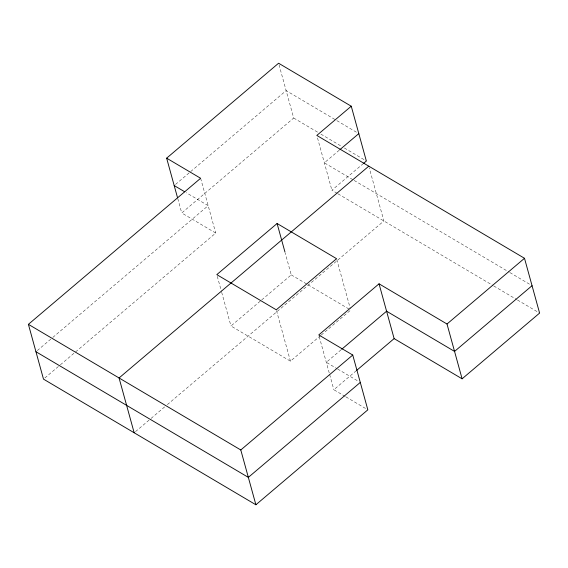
<?xml version="1.0" encoding="UTF-8"?>
<svg xmlns="http://www.w3.org/2000/svg" width="568" height="568" viewBox="0 0 568 568"><rect width="100%" height="100%" fill="white"/><g stroke="black" fill="none" stroke-linecap="round" stroke-linejoin="round"><path stroke-width="0.43" stroke-dasharray="2.84 2.13" d="M175.54 184.422L286.137 90.624L336.1 120.182M60.378 364.805L215.719 233.065L181.739 212.964L293.684 118.023L279.058 64.915M37.296 350.584L52.157 337.981M52.831 337.406L208.172 205.666L186.276 192.715M44.844 377.983L59.704 365.38M339.217 150.222L324.356 162.824L353.374 179.992M337.25 193.383L331.904 190.223L362.973 163.875M320.572 335.617L290.433 361.177L230.963 325.996L261.102 300.436M261.77 299.868L291.242 274.876L285.207 252.98M135.511 431.616L150.399 418.985M151.081 418.41L164.613 406.936M167.319 404.636L383.89 220.973L369.257 167.865M321.239 335.049L350.712 310.057M341.041 349.838L326.309 362.334L336.881 368.589M345.181 396.428L333.849 389.726L355.951 370.982M336.852 120.629L357.293 132.72M293.684 118.023L317.91 132.351M320.934 134.14L341.375 146.232M344.4 148.021L366.353 161.007M354.141 180.439L509.148 272.136M509.908 272.59L530.526 284.788M338.017 193.837L493.024 285.534M493.784 285.988L516.695 299.535M517.455 299.989L539.6 313.089M291.242 274.876L307.252 284.348M308.012 284.802L349.185 309.155M337.633 369.03L358.777 381.54M345.933 396.876L367.837 409.833M317.512 137.96L331.904 190.223M336.788 259.526L350.243 308.374M319.223 336.618L329.44 373.716M329.674 374.553L333.849 389.726M276.51 310.646L290.433 361.177M200.625 178.274L215.719 233.065M217.274 276.311L221.449 291.469M221.683 292.314L230.963 325.996M177.791 198.63L181.739 212.964"/><path stroke-width="0.85" d="M177.557 197.785L166.644 158.167L278.59 63.225L351.258 106.216L366.353 161.007L363.648 163.3M351.258 106.216L316.809 135.425L524.505 258.291L539.6 313.089L462.103 378.813L447.009 324.016L379.041 283.815L318.762 334.935L352.742 355.036L367.837 409.833L255.891 504.774L43.495 379.126L28.4 324.335L200.625 178.274L166.644 158.167M339.891 149.654L358.806 133.615M277.092 223.501L216.813 274.628L276.282 309.808L336.561 258.681L277.092 223.501L284.98 252.135M368.795 166.175L119.067 377.969L134.162 432.759M341.709 349.27L386.588 311.207L454.556 351.414L532.053 285.69M255.891 504.774L240.796 449.977L352.742 355.036M356.626 370.414L394.128 338.606L379.041 283.815M360.289 382.434L248.344 477.376L35.947 351.727M447.009 324.016L524.505 258.291M174.191 185.566L184.763 191.821M394.128 338.606L462.103 378.813M28.4 324.335L240.796 449.977"/></g></svg>
